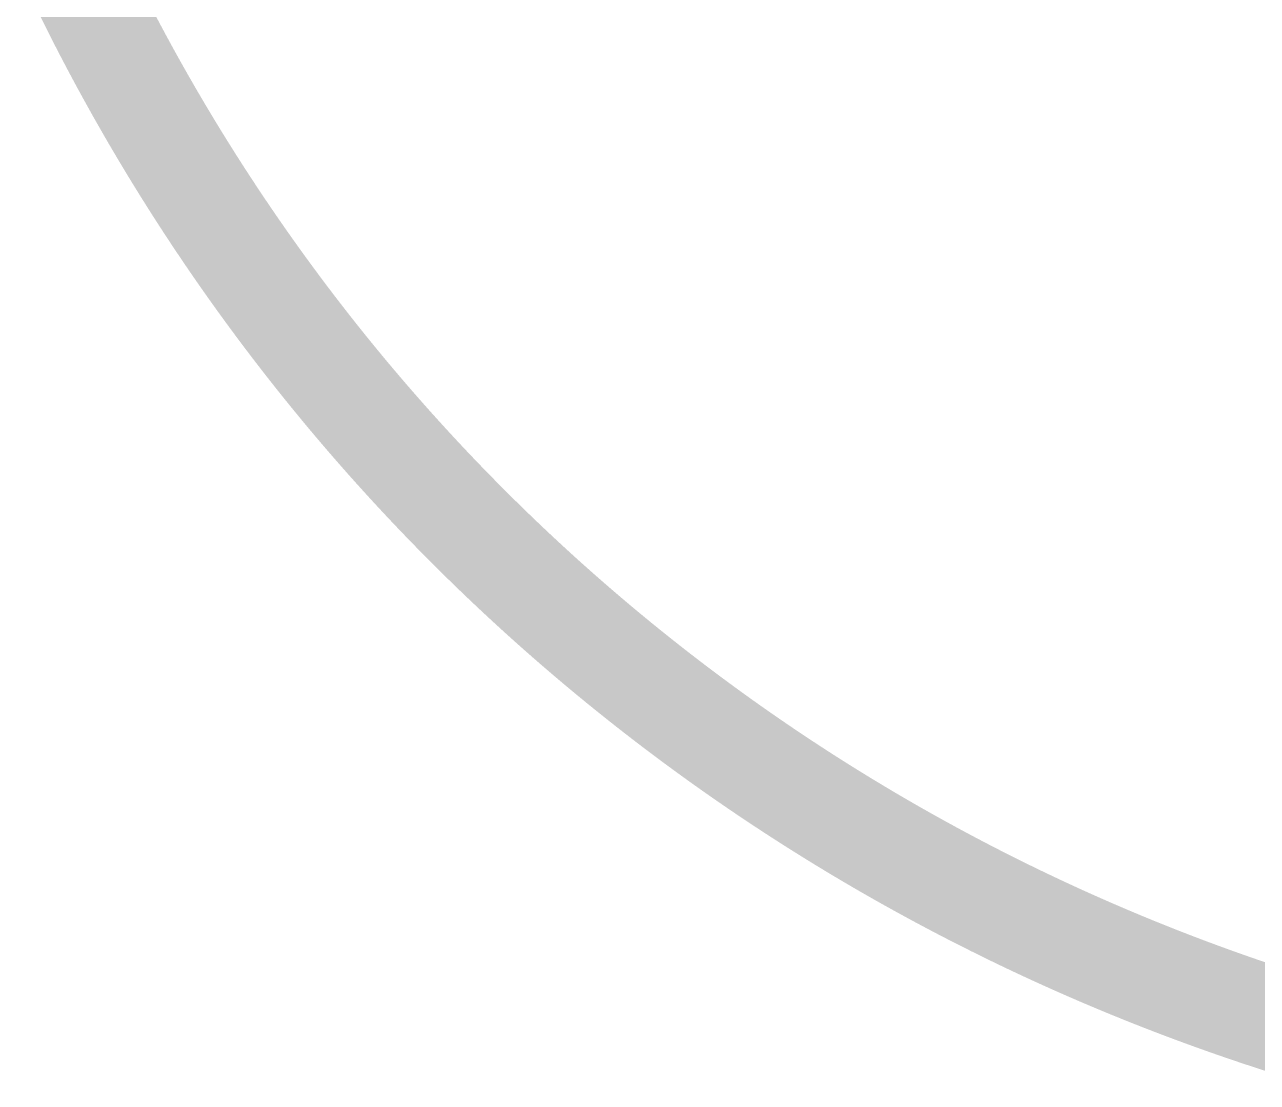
# Model space of a CAD drawing. Header units: inches. Extents: x 15 to 148, y 10 to 111.
# Drawn here: x 141.4122 to 141.6275, y 100.6045 to 100.7892 of the extents above; entities that cross this region are included whole.
import ezdxf

# ---------------------------------------------------------------- set-up
doc = ezdxf.new("R2010")
doc.units = ezdxf.units.IN
doc.header["$MEASUREMENT"] = 0
doc.layers.add('BLK_12AWG', color=7, linetype='Continuous')

# ---------------------------------------------------------------- blocks, each defined once
blk = doc.blocks.new('CEGHSD')
at = {"const_width": 0.008}
blk.add_lwpolyline([(136.20753, 100.874079), (136.207294, 100.874151), (136.207057, 100.874224), (136.206822, 100.874296), (136.206586, 100.87437), (136.20635, 100.874444), (136.206115, 100.874518), (136.205879, 100.874592), (136.205644, 100.874666), (136.205409, 100.874742), (136.205175, 100.874817), (136.20494, 100.874892), (136.204706, 100.874969), (136.204472, 100.875045), (136.204237, 100.875122), (136.204003, 100.875199), (136.20377, 100.875276), (136.203536, 100.875354), (136.203303, 100.875432), (136.20307, 100.875511), (136.202837, 100.87559), (136.202604, 100.875669), (136.202371, 100.875748), (136.202139, 100.875828), (136.201906, 100.875908), (136.201674, 100.875989), (136.201442, 100.87607), (136.20121, 100.876151), (136.200979, 100.876232), (136.200747, 100.876314), (136.200516, 100.876396), (136.200285, 100.876479), (136.200053, 100.876562), (136.199823, 100.876645), (136.199592, 100.876729), (136.199362, 100.876813), (136.199131, 100.876897), (136.198902, 100.876981), (136.198672, 100.877066), (136.198442, 100.877152), (136.198213, 100.877237), (136.197983, 100.877323), (136.197754, 100.877409), (136.197525, 100.877496), (136.197296, 100.877583), (136.197068, 100.87767), (136.196839, 100.877757), (136.196611, 100.877845), (136.196383, 100.877934), (136.196155, 100.878022), (136.195927, 100.878111), (136.1957, 100.8782), (136.195472, 100.87829), (136.195245, 100.87838), (136.195018, 100.87847), (136.194792, 100.878561), (136.194565, 100.878652), (136.194339, 100.878743), (136.194112, 100.878835), (136.193886, 100.878926), (136.19366, 100.879018), (136.193435, 100.879111), (136.193209, 100.879204), (136.192984, 100.879297), (136.192759, 100.879391), (136.192534, 100.879485), (136.192309, 100.879579), (136.192085, 100.879674), (136.19186, 100.879768), (136.191636, 100.879863), (136.191412, 100.879959), (136.191188, 100.880055), (136.190964, 100.880151), (136.190741, 100.880248), (136.190518, 100.880344), (136.190295, 100.880441), (136.190072, 100.880539), (136.189849, 100.880637), (136.189627, 100.880735), (136.189404, 100.880833), (136.189182, 100.880932), (136.18896, 100.881031), (136.188739, 100.881131), (136.188517, 100.88123), (136.188296, 100.88133), (136.188074, 100.881431), (136.187853, 100.881531), (136.187633, 100.881633), (136.187412, 100.881734), (136.187192, 100.881836), (136.186972, 100.881938), (136.186752, 100.88204), (136.186532, 100.882142), (136.186312, 100.882246), (136.186093, 100.882349), (136.185874, 100.882452), (136.185655, 100.882556), (136.185436, 100.882661), (136.185217, 100.882765), (136.184999, 100.88287), (136.18478, 100.882975), (136.184562, 100.883081), (136.184344, 100.883187), (136.184127, 100.883293), (136.183909, 100.883399), (136.183692, 100.883506), (136.183475, 100.883613), (136.183258, 100.883721), (136.183042, 100.883828), (136.182825, 100.883937), (136.182609, 100.884045), (136.182393, 100.884153), (136.182177, 100.884263), (136.181961, 100.884372), (136.181746, 100.884481), (136.181531, 100.884591), (136.181315, 100.884702), (136.1811, 100.884812), (136.180886, 100.884923), (136.180671, 100.885035), (136.180457, 100.885146), (136.180243, 100.885258), (136.180029, 100.88537), (136.179816, 100.885483), (136.179602, 100.885595), (136.179389, 100.885708), (136.179176, 100.885822), (136.178963, 100.885935), (136.17875, 100.88605), (136.178538, 100.886164), (136.178326, 100.886278), (136.178114, 100.886393), (136.177902, 100.886509), (136.17769, 100.886624), (136.177479, 100.88674), (136.177268, 100.886856), (136.177057, 100.886973), (136.176846, 100.88709), (136.176635, 100.887207), (136.176425, 100.887324), (136.176214, 100.887442), (136.176005, 100.88756), (136.175795, 100.887678), (136.175585, 100.887797), (136.175376, 100.887916), (136.175167, 100.888035), (136.174958, 100.888155), (136.174749, 100.888275), (136.17454, 100.888395), (136.174332, 100.888515), (136.174124, 100.888636), (136.173916, 100.888757), (136.173709, 100.888879), (136.173501, 100.889), (136.173294, 100.889122), (136.173087, 100.889245), (136.17288, 100.889367), (136.172674, 100.88949), (136.172467, 100.889613), (136.172261, 100.889737), (136.172055, 100.889861), (136.171849, 100.889985), (136.171644, 100.890109), (136.171439, 100.890234), (136.171233, 100.890359), (136.171028, 100.890485), (136.170824, 100.89061), (136.170619, 100.890736), (136.170415, 100.890862), (136.170211, 100.890989), (136.170007, 100.891116), (136.169803, 100.891243), (136.1696, 100.89137), (136.169397, 100.891498), (136.169194, 100.891626), (136.168991, 100.891754), (136.168789, 100.891883), (136.168586, 100.892012), (136.168384, 100.892141), (136.168182, 100.892271), (136.167981, 100.8924), (136.167779, 100.892531), (136.167578, 100.892661), (136.167377, 100.892792), (136.167176, 100.892923), (136.166976, 100.893054), (136.166775, 100.893186), (136.166575, 100.893318), (136.166375, 100.89345), (136.166176, 100.893582), (136.165976, 100.893715), (136.165777, 100.893848), (136.165578, 100.893981), (136.165379, 100.894115), (136.16518, 100.894249), (136.164982, 100.894383), (136.164784, 100.894518), (136.164586, 100.894653), (136.164389, 100.894788), (136.164191, 100.894923), (136.163994, 100.895059), (136.163797, 100.895195), (136.1636, 100.895331), (136.163403, 100.895468), (136.163207, 100.895604), (136.163011, 100.895742), (136.162815, 100.895879), (136.162619, 100.896017), (136.162424, 100.896155), (136.162229, 100.896293), (136.162034, 100.896431), (136.161839, 100.89657), (136.161644, 100.89671), (136.16145, 100.896849), (136.161256, 100.896989), (136.161062, 100.897129), (136.160868, 100.897269), (136.160675, 100.89741), (136.160482, 100.897551), (136.160289, 100.897692), (136.160096, 100.897833), (136.159904, 100.897975), (136.159712, 100.898117), (136.15952, 100.898259), (136.159328, 100.898402), (136.159136, 100.898545), (136.158754, 100.898831), (136.158372, 100.899119), (136.158182, 100.899263), (136.157992, 100.899408), (136.157802, 100.899553), (136.157613, 100.899698), (136.157423, 100.899843), (136.157234, 100.899989), (136.157045, 100.900135), (136.156856, 100.900281), (136.156668, 100.900428), (136.156479, 100.900575), (136.156291, 100.900722), (136.156103, 100.900869), (136.155916, 100.901017), (136.155729, 100.901165), (136.155542, 100.901313), (136.155355, 100.901461), (136.155168, 100.90161), (136.154982, 100.901759), (136.154796, 100.901909), (136.15461, 100.902058), (136.154424, 100.902208), (136.154239, 100.902358), (136.154053, 100.902509), (136.153868, 100.902659), (136.153684, 100.902811), (136.153499, 100.902962), (136.153315, 100.903113), (136.153131, 100.903265), (136.152947, 100.903417), (136.152764, 100.90357), (136.15258, 100.903722), (136.152397, 100.903875), (136.152214, 100.904028), (136.152032, 100.904182), (136.15185, 100.904335), (136.151668, 100.90449), (136.151486, 100.904644), (136.151304, 100.904798), (136.151123, 100.904953), (136.150942, 100.905108), (136.150761, 100.905264), (136.15058, 100.905419), (136.1504, 100.905575), (136.15022, 100.905731), (136.15004, 100.905888), (136.14986, 100.906044), (136.149681, 100.906202), (136.149502, 100.906359), (136.149323, 100.906516), (136.149144, 100.906674), (136.148966, 100.906832), (136.148787, 100.90699), (136.148609, 100.907149), (136.148432, 100.907308), (136.148254, 100.907467), (136.148077, 100.907627), (136.1479, 100.907786), (136.147724, 100.907946), (136.147547, 100.908106), (136.147371, 100.908267), (136.147019, 100.908589), (136.146844, 100.90875), (136.146669, 100.908911), (136.146494, 100.909073), (136.146319, 100.909235), (136.146145, 100.909398), (136.14597, 100.90956), (136.145623, 100.909886), (136.14545, 100.91005), (136.145276, 100.910213), (136.145103, 100.910377), (136.144931, 100.910541), (136.144758, 100.910706), (136.144586, 100.91087), (136.144414, 100.911035), (136.144242, 100.911201), (136.1439, 100.911532), (136.143729, 100.911698), (136.143559, 100.911864), (136.143388, 100.912031), (136.143218, 100.912198), (136.143048, 100.912364), (136.142879, 100.912532), (136.142709, 100.912699), (136.14254, 100.912867), (136.142371, 100.913035), (136.142203, 100.913203), (136.142035, 100.913372), (136.141866, 100.913541), (136.141698, 100.91371), (136.141531, 100.913879), (136.141364, 100.914049), (136.141197, 100.914219), (136.14103, 100.914389), (136.140863, 100.914559), (136.140697, 100.91473), (136.140531, 100.914901), (136.140365, 100.915072), (136.1402, 100.915243), (136.140035, 100.915415), (136.13987, 100.915587), (136.139705, 100.915759), (136.13954, 100.915931), (136.139376, 100.916104), (136.139213, 100.916277), (136.139049, 100.91645), (136.138885, 100.916624), (136.138722, 100.916798), (136.138559, 100.916971), (136.138397, 100.917146), (136.138235, 100.91732), (136.138072, 100.917495), (136.137911, 100.91767), (136.137749, 100.917845), (136.137588, 100.91802), (136.137427, 100.918196), (136.137266, 100.918372), (136.137106, 100.918548), (136.136946, 100.918724), (136.136786, 100.918901), (136.136626, 100.919078), (136.136466, 100.919255), (136.136307, 100.919433), (136.136148, 100.91961), (136.13599, 100.919788), (136.135831, 100.919966), (136.135674, 100.920145), (136.135516, 100.920324), (136.135358, 100.920502), (136.135201, 100.920681), (136.135044, 100.920861), (136.134887, 100.92104), (136.134731, 100.92122), (136.134574, 100.9214), (136.134418, 100.921581), (136.134263, 100.921761), (136.134107, 100.921942), (136.133952, 100.922124), (136.133798, 100.922305), (136.133643, 100.922487), (136.133489, 100.922668), (136.133335, 100.92285), (136.133181, 100.923033), (136.133027, 100.923215), (136.132874, 100.923398), (136.132722, 100.923581), (136.132569, 100.923764), (136.132416, 100.923948), (136.132264, 100.924131), (136.132113, 100.924316), (136.131961, 100.9245), (136.13181, 100.924684), (136.131659, 100.924869), (136.131508, 100.925054), (136.131357, 100.925239), (136.131207, 100.925425), (136.131057, 100.92561), (136.130908, 100.925796), (136.130759, 100.925983), (136.130609, 100.926169), (136.130461, 100.926355), (136.130312, 100.926542), (136.130164, 100.926729), (136.130016, 100.926917), (136.129868, 100.927104), (136.129721, 100.927292), (136.129574, 100.92748), (136.129427, 100.927668), (136.129281, 100.927857), (136.129135, 100.928046), (136.128989, 100.928235), (136.128843, 100.928424), (136.128697, 100.928613), (136.128552, 100.928803), (136.128407, 100.928993), (136.128263, 100.929183), (136.128118, 100.929374), (136.127974, 100.929564), (136.127831, 100.929755), (136.127687, 100.929946), (136.127544, 100.930137), (136.127401, 100.930329), (136.127259, 100.930521), (136.127116, 100.930713), (136.126974, 100.930905), (136.126833, 100.931098), (136.126691, 100.93129), (136.12655, 100.931483), (136.126409, 100.931676), (136.126268, 100.93187), (136.126128, 100.932063), (136.125988, 100.932257), (136.125848, 100.932451), (136.125709, 100.932645), (136.12557, 100.93284), (136.125431, 100.933035), (136.125292, 100.933229), (136.125154, 100.933425), (136.125016, 100.93362), (136.124878, 100.933816), (136.124741, 100.934012), (136.124604, 100.934208), (136.124467, 100.934404), (136.12433, 100.934601), (136.124194, 100.934798), (136.124058, 100.934994), (136.123922, 100.935192), (136.123787, 100.935389), (136.123652, 100.935587), (136.123517, 100.935785), (136.123382, 100.935983), (136.123248, 100.936181), (136.123114, 100.93638), (136.122981, 100.936579), (136.122847, 100.936778), (136.122714, 100.936977), (136.122581, 100.937176), (136.122449, 100.937376), (136.122317, 100.937576), (136.122185, 100.937776), (136.122053, 100.937976), (136.121922, 100.938177), (136.121791, 100.938378), (136.12166, 100.938579), (136.12153, 100.93878), (136.1214, 100.938981), (136.12127, 100.939183), (136.12114, 100.939385), (136.121011, 100.939587), (136.120882, 100.939789), (136.120753, 100.939992), (136.120625, 100.940195), (136.120497, 100.940398), (136.12037, 100.940601), (136.120242, 100.940804), (136.120115, 100.941008), (136.119988, 100.941212), (136.119862, 100.941416), (136.119735, 100.94162), (136.119609, 100.941824), (136.119484, 100.942029), (136.119359, 100.942234), (136.119233, 100.942439), (136.119109, 100.942644), (136.118984, 100.94285), (136.11886, 100.943056), (136.118736, 100.943262), (136.118613, 100.943468), (136.118489, 100.943674), (136.118244, 100.944088), (136.118122, 100.944295), (136.118, 100.944502), (136.117878, 100.944709), (136.117756, 100.944917), (136.117635, 100.945125), (136.117514, 100.945333), (136.117394, 100.945541), (136.117274, 100.94575), (136.117034, 100.946168), (136.116915, 100.946377), (136.116796, 100.946586), (136.116677, 100.946796), (136.116559, 100.947005), (136.116441, 100.947215), (136.116323, 100.947426), (136.116206, 100.947636), (136.116089, 100.947846), (136.115972, 100.948057), (136.115855, 100.948268), (136.115739, 100.948479), (136.115624, 100.948691), (136.115508, 100.948903), (136.115392, 100.949114), (136.115277, 100.949326), (136.115163, 100.949539), (136.115049, 100.949751), (136.114935, 100.949964), (136.114821, 100.950177), (136.114707, 100.95039), (136.114594, 100.950603), (136.114481, 100.950816), (136.114369, 100.95103), (136.114257, 100.951244), (136.114145, 100.951458), (136.114034, 100.951672), (136.113922, 100.951887), (136.113812, 100.952102), (136.113701, 100.952316), (136.11359, 100.952531), (136.113481, 100.952746), (136.113371, 100.952962), (136.113262, 100.953178), (136.113153, 100.953394), (136.113044, 100.95361), (136.112936, 100.953826), (136.112827, 100.954042), (136.11272, 100.954259), (136.112612, 100.954476), (136.112505, 100.954693), (136.112398, 100.95491), (136.112292, 100.955128), (136.112186, 100.955345), (136.11208, 100.955563), (136.111974, 100.955781), (136.111869, 100.956), (136.111764, 100.956218)], dxfattribs=at)
blk.add_lwpolyline([(136.20753, 100.874079), (136.207294, 100.874151), (136.207057, 100.874224), (136.206822, 100.874296), (136.206586, 100.87437), (136.20635, 100.874444), (136.206115, 100.874518), (136.205879, 100.874592), (136.205644, 100.874666), (136.205409, 100.874742), (136.205175, 100.874817), (136.20494, 100.874892), (136.204706, 100.874969), (136.204472, 100.875045), (136.204237, 100.875122), (136.204003, 100.875199), (136.20377, 100.875276), (136.203536, 100.875354), (136.203303, 100.875432), (136.20307, 100.875511), (136.202837, 100.87559), (136.202604, 100.875669), (136.202371, 100.875748), (136.202139, 100.875828), (136.201906, 100.875908), (136.201674, 100.875989), (136.201442, 100.87607), (136.20121, 100.876151), (136.200979, 100.876232), (136.200747, 100.876314), (136.200516, 100.876396), (136.200285, 100.876479), (136.200053, 100.876562), (136.199823, 100.876645), (136.199592, 100.876729), (136.199362, 100.876813), (136.199131, 100.876897), (136.198902, 100.876981), (136.198672, 100.877066), (136.198442, 100.877152), (136.198213, 100.877237), (136.197983, 100.877323), (136.197754, 100.877409), (136.197525, 100.877496), (136.197296, 100.877583), (136.197068, 100.87767), (136.196839, 100.877757), (136.196611, 100.877845), (136.196383, 100.877934), (136.196155, 100.878022), (136.195927, 100.878111), (136.1957, 100.8782), (136.195472, 100.87829), (136.195245, 100.87838), (136.195018, 100.87847), (136.194792, 100.878561), (136.194565, 100.878652), (136.194339, 100.878743), (136.194112, 100.878835), (136.193886, 100.878926), (136.19366, 100.879018), (136.193435, 100.879111), (136.193209, 100.879204), (136.192984, 100.879297), (136.192759, 100.879391), (136.192534, 100.879485), (136.192309, 100.879579), (136.192085, 100.879674), (136.19186, 100.879768), (136.191636, 100.879863), (136.191412, 100.879959), (136.191188, 100.880055), (136.190964, 100.880151), (136.190741, 100.880248), (136.190518, 100.880344), (136.190295, 100.880441), (136.190072, 100.880539), (136.189849, 100.880637), (136.189627, 100.880735), (136.189404, 100.880833), (136.189182, 100.880932), (136.18896, 100.881031), (136.188739, 100.881131), (136.188517, 100.88123), (136.188296, 100.88133), (136.188074, 100.881431), (136.187853, 100.881531), (136.187633, 100.881633), (136.187412, 100.881734), (136.187192, 100.881836), (136.186972, 100.881938), (136.186752, 100.88204), (136.186532, 100.882142), (136.186312, 100.882246), (136.186093, 100.882349), (136.185874, 100.882452), (136.185655, 100.882556), (136.185436, 100.882661), (136.185217, 100.882765), (136.184999, 100.88287), (136.18478, 100.882975), (136.184562, 100.883081), (136.184344, 100.883187), (136.184127, 100.883293), (136.183909, 100.883399), (136.183692, 100.883506), (136.183475, 100.883613), (136.183258, 100.883721), (136.183042, 100.883828), (136.182825, 100.883937), (136.182609, 100.884045), (136.182393, 100.884153), (136.182177, 100.884263), (136.181961, 100.884372), (136.181746, 100.884481), (136.181531, 100.884591), (136.181315, 100.884702), (136.1811, 100.884812), (136.180886, 100.884923), (136.180671, 100.885035), (136.180457, 100.885146), (136.180243, 100.885258), (136.180029, 100.88537), (136.179816, 100.885483), (136.179602, 100.885595), (136.179389, 100.885708), (136.179176, 100.885822), (136.178963, 100.885935), (136.17875, 100.88605), (136.178538, 100.886164), (136.178326, 100.886278), (136.178114, 100.886393), (136.177902, 100.886509), (136.17769, 100.886624), (136.177479, 100.88674), (136.177268, 100.886856), (136.177057, 100.886973), (136.176846, 100.88709), (136.176635, 100.887207), (136.176425, 100.887324), (136.176214, 100.887442), (136.176005, 100.88756), (136.175795, 100.887678), (136.175585, 100.887797), (136.175376, 100.887916), (136.175167, 100.888035), (136.174958, 100.888155), (136.174749, 100.888275), (136.17454, 100.888395), (136.174332, 100.888515), (136.174124, 100.888636), (136.173916, 100.888757), (136.173709, 100.888879), (136.173501, 100.889), (136.173294, 100.889122), (136.173087, 100.889245), (136.17288, 100.889367), (136.172674, 100.88949), (136.172467, 100.889613), (136.172261, 100.889737), (136.172055, 100.889861), (136.171849, 100.889985), (136.171644, 100.890109), (136.171439, 100.890234), (136.171233, 100.890359), (136.171028, 100.890485), (136.170824, 100.89061), (136.170619, 100.890736), (136.170415, 100.890862), (136.170211, 100.890989), (136.170007, 100.891116), (136.169803, 100.891243), (136.1696, 100.89137), (136.169397, 100.891498), (136.169194, 100.891626), (136.168991, 100.891754), (136.168789, 100.891883), (136.168586, 100.892012), (136.168384, 100.892141), (136.168182, 100.892271), (136.167981, 100.8924), (136.167779, 100.892531), (136.167578, 100.892661), (136.167377, 100.892792), (136.167176, 100.892923), (136.166976, 100.893054), (136.166775, 100.893186), (136.166575, 100.893318), (136.166375, 100.89345), (136.166176, 100.893582), (136.165976, 100.893715), (136.165777, 100.893848), (136.165578, 100.893981), (136.165379, 100.894115), (136.16518, 100.894249), (136.164982, 100.894383), (136.164784, 100.894518), (136.164586, 100.894653), (136.164389, 100.894788), (136.164191, 100.894923), (136.163994, 100.895059), (136.163797, 100.895195), (136.1636, 100.895331), (136.163403, 100.895468), (136.163207, 100.895604), (136.163011, 100.895742), (136.162815, 100.895879), (136.162619, 100.896017), (136.162424, 100.896155), (136.162229, 100.896293), (136.162034, 100.896431), (136.161839, 100.89657), (136.161644, 100.89671), (136.16145, 100.896849), (136.161256, 100.896989), (136.161062, 100.897129), (136.160868, 100.897269), (136.160675, 100.89741), (136.160482, 100.897551), (136.160289, 100.897692), (136.160096, 100.897833), (136.159904, 100.897975), (136.159712, 100.898117), (136.15952, 100.898259), (136.159328, 100.898402), (136.159136, 100.898545), (136.158754, 100.898831), (136.158372, 100.899119), (136.158182, 100.899263), (136.157992, 100.899408), (136.157802, 100.899553), (136.157613, 100.899698), (136.157423, 100.899843), (136.157234, 100.899989), (136.157045, 100.900135), (136.156856, 100.900281), (136.156668, 100.900428), (136.156479, 100.900575), (136.156291, 100.900722), (136.156103, 100.900869), (136.155916, 100.901017), (136.155729, 100.901165), (136.155542, 100.901313), (136.155355, 100.901461), (136.155168, 100.90161), (136.154982, 100.901759), (136.154796, 100.901909), (136.15461, 100.902058), (136.154424, 100.902208), (136.154239, 100.902358), (136.154053, 100.902509), (136.153868, 100.902659), (136.153684, 100.902811), (136.153499, 100.902962), (136.153315, 100.903113), (136.153131, 100.903265), (136.152947, 100.903417), (136.152764, 100.90357), (136.15258, 100.903722), (136.152397, 100.903875), (136.152214, 100.904028), (136.152032, 100.904182), (136.15185, 100.904335), (136.151668, 100.90449), (136.151486, 100.904644), (136.151304, 100.904798), (136.151123, 100.904953), (136.150942, 100.905108), (136.150761, 100.905264), (136.15058, 100.905419), (136.1504, 100.905575), (136.15022, 100.905731), (136.15004, 100.905888), (136.14986, 100.906044), (136.149681, 100.906202), (136.149502, 100.906359), (136.149323, 100.906516), (136.149144, 100.906674), (136.148966, 100.906832), (136.148787, 100.90699), (136.148609, 100.907149), (136.148432, 100.907308), (136.148254, 100.907467), (136.148077, 100.907627), (136.1479, 100.907786), (136.147724, 100.907946), (136.147547, 100.908106), (136.147371, 100.908267), (136.147019, 100.908589), (136.146844, 100.90875), (136.146669, 100.908911), (136.146494, 100.909073), (136.146319, 100.909235), (136.146145, 100.909398), (136.14597, 100.90956), (136.145623, 100.909886), (136.14545, 100.91005), (136.145276, 100.910213), (136.145103, 100.910377), (136.144931, 100.910541), (136.144758, 100.910706), (136.144586, 100.91087), (136.144414, 100.911035), (136.144242, 100.911201), (136.1439, 100.911532), (136.143729, 100.911698), (136.143559, 100.911864), (136.143388, 100.912031), (136.143218, 100.912198), (136.143048, 100.912364), (136.142879, 100.912532), (136.142709, 100.912699), (136.14254, 100.912867), (136.142371, 100.913035), (136.142203, 100.913203), (136.142035, 100.913372), (136.141866, 100.913541), (136.141698, 100.91371), (136.141531, 100.913879), (136.141364, 100.914049), (136.141197, 100.914219), (136.14103, 100.914389), (136.140863, 100.914559), (136.140697, 100.91473), (136.140531, 100.914901), (136.140365, 100.915072), (136.1402, 100.915243), (136.140035, 100.915415), (136.13987, 100.915587), (136.139705, 100.915759), (136.13954, 100.915931), (136.139376, 100.916104), (136.139213, 100.916277), (136.139049, 100.91645), (136.138885, 100.916624), (136.138722, 100.916798), (136.138559, 100.916971), (136.138397, 100.917146), (136.138235, 100.91732), (136.138072, 100.917495), (136.137911, 100.91767), (136.137749, 100.917845), (136.137588, 100.91802), (136.137427, 100.918196), (136.137266, 100.918372), (136.137106, 100.918548), (136.136946, 100.918724), (136.136786, 100.918901), (136.136626, 100.919078), (136.136466, 100.919255), (136.136307, 100.919433), (136.136148, 100.91961), (136.13599, 100.919788), (136.135831, 100.919966), (136.135674, 100.920145), (136.135516, 100.920324), (136.135358, 100.920502), (136.135201, 100.920681), (136.135044, 100.920861), (136.134887, 100.92104), (136.134731, 100.92122), (136.134574, 100.9214), (136.134418, 100.921581), (136.134263, 100.921761), (136.134107, 100.921942), (136.133952, 100.922124), (136.133798, 100.922305), (136.133643, 100.922487), (136.133489, 100.922668), (136.133335, 100.92285), (136.133181, 100.923033), (136.133027, 100.923215), (136.132874, 100.923398), (136.132722, 100.923581), (136.132569, 100.923764), (136.132416, 100.923948), (136.132264, 100.924131), (136.132113, 100.924316), (136.131961, 100.9245), (136.13181, 100.924684), (136.131659, 100.924869), (136.131508, 100.925054), (136.131357, 100.925239), (136.131207, 100.925425), (136.131057, 100.92561), (136.130908, 100.925796), (136.130759, 100.925983), (136.130609, 100.926169), (136.130461, 100.926355), (136.130312, 100.926542), (136.130164, 100.926729), (136.130016, 100.926917), (136.129868, 100.927104), (136.129721, 100.927292), (136.129574, 100.92748), (136.129427, 100.927668), (136.129281, 100.927857), (136.129135, 100.928046), (136.128989, 100.928235), (136.128843, 100.928424), (136.128697, 100.928613), (136.128552, 100.928803), (136.128407, 100.928993), (136.128263, 100.929183), (136.128118, 100.929374), (136.127974, 100.929564), (136.127831, 100.929755), (136.127687, 100.929946), (136.127544, 100.930137), (136.127401, 100.930329), (136.127259, 100.930521), (136.127116, 100.930713), (136.126974, 100.930905), (136.126833, 100.931098), (136.126691, 100.93129), (136.12655, 100.931483), (136.126409, 100.931676), (136.126268, 100.93187), (136.126128, 100.932063), (136.125988, 100.932257), (136.125848, 100.932451), (136.125709, 100.932645), (136.12557, 100.93284), (136.125431, 100.933035), (136.125292, 100.933229), (136.125154, 100.933425), (136.125016, 100.93362), (136.124878, 100.933816), (136.124741, 100.934012), (136.124604, 100.934208), (136.124467, 100.934404), (136.12433, 100.934601), (136.124194, 100.934798), (136.124058, 100.934994), (136.123922, 100.935192), (136.123787, 100.935389), (136.123652, 100.935587), (136.123517, 100.935785), (136.123382, 100.935983), (136.123248, 100.936181), (136.123114, 100.93638), (136.122981, 100.936579), (136.122847, 100.936778), (136.122714, 100.936977), (136.122581, 100.937176), (136.122449, 100.937376), (136.122317, 100.937576), (136.122185, 100.937776), (136.122053, 100.937976), (136.121922, 100.938177), (136.121791, 100.938378), (136.12166, 100.938579), (136.12153, 100.93878), (136.1214, 100.938981), (136.12127, 100.939183), (136.12114, 100.939385), (136.121011, 100.939587), (136.120882, 100.939789), (136.120753, 100.939992), (136.120625, 100.940195), (136.120497, 100.940398), (136.12037, 100.940601), (136.120242, 100.940804), (136.120115, 100.941008), (136.119988, 100.941212), (136.119862, 100.941416), (136.119735, 100.94162), (136.119609, 100.941824), (136.119484, 100.942029), (136.119359, 100.942234), (136.119233, 100.942439), (136.119109, 100.942644), (136.118984, 100.94285), (136.11886, 100.943056), (136.118736, 100.943262), (136.118613, 100.943468), (136.118489, 100.943674), (136.118244, 100.944088), (136.118122, 100.944295), (136.118, 100.944502), (136.117878, 100.944709), (136.117756, 100.944917), (136.117635, 100.945125), (136.117514, 100.945333), (136.117394, 100.945541), (136.117274, 100.94575), (136.117034, 100.946168), (136.116915, 100.946377), (136.116796, 100.946586), (136.116677, 100.946796), (136.116559, 100.947005), (136.116441, 100.947215), (136.116323, 100.947426), (136.116206, 100.947636), (136.116089, 100.947846), (136.115972, 100.948057), (136.115855, 100.948268), (136.115739, 100.948479), (136.115624, 100.948691), (136.115508, 100.948903), (136.115392, 100.949114), (136.115277, 100.949326), (136.115163, 100.949539), (136.115049, 100.949751), (136.114935, 100.949964), (136.114821, 100.950177), (136.114707, 100.95039), (136.114594, 100.950603), (136.114481, 100.950816), (136.114369, 100.95103), (136.114257, 100.951244), (136.114145, 100.951458), (136.114034, 100.951672), (136.113922, 100.951887), (136.113812, 100.952102), (136.113701, 100.952316), (136.11359, 100.952531), (136.113481, 100.952746), (136.113371, 100.952962), (136.113262, 100.953178), (136.113153, 100.953394), (136.113044, 100.95361), (136.112936, 100.953826), (136.112827, 100.954042), (136.11272, 100.954259), (136.112612, 100.954476), (136.112505, 100.954693), (136.112398, 100.95491), (136.112292, 100.955128), (136.112186, 100.955345), (136.11208, 100.955563), (136.111974, 100.955781), (136.111869, 100.956), (136.111764, 100.956218)], dxfattribs=at)
blk.add_lwpolyline([(136.20753, 100.874079), (136.207294, 100.874151), (136.207057, 100.874224), (136.206822, 100.874296), (136.206586, 100.87437), (136.20635, 100.874444), (136.206115, 100.874518), (136.205879, 100.874592), (136.205644, 100.874666), (136.205409, 100.874742), (136.205175, 100.874817), (136.20494, 100.874892), (136.204706, 100.874969), (136.204472, 100.875045), (136.204237, 100.875122), (136.204003, 100.875199), (136.20377, 100.875276), (136.203536, 100.875354), (136.203303, 100.875432), (136.20307, 100.875511), (136.202837, 100.87559), (136.202604, 100.875669), (136.202371, 100.875748), (136.202139, 100.875828), (136.201906, 100.875908), (136.201674, 100.875989), (136.201442, 100.87607), (136.20121, 100.876151), (136.200979, 100.876232), (136.200747, 100.876314), (136.200516, 100.876396), (136.200285, 100.876479), (136.200053, 100.876562), (136.199823, 100.876645), (136.199592, 100.876729), (136.199362, 100.876813), (136.199131, 100.876897), (136.198902, 100.876981), (136.198672, 100.877066), (136.198442, 100.877152), (136.198213, 100.877237), (136.197983, 100.877323), (136.197754, 100.877409), (136.197525, 100.877496), (136.197296, 100.877583), (136.197068, 100.87767), (136.196839, 100.877757), (136.196611, 100.877845), (136.196383, 100.877934), (136.196155, 100.878022), (136.195927, 100.878111), (136.1957, 100.8782), (136.195472, 100.87829), (136.195245, 100.87838), (136.195018, 100.87847), (136.194792, 100.878561), (136.194565, 100.878652), (136.194339, 100.878743), (136.194112, 100.878835), (136.193886, 100.878926), (136.19366, 100.879018), (136.193435, 100.879111), (136.193209, 100.879204), (136.192984, 100.879297), (136.192759, 100.879391), (136.192534, 100.879485), (136.192309, 100.879579), (136.192085, 100.879674), (136.19186, 100.879768), (136.191636, 100.879863), (136.191412, 100.879959), (136.191188, 100.880055), (136.190964, 100.880151), (136.190741, 100.880248), (136.190518, 100.880344), (136.190295, 100.880441), (136.190072, 100.880539), (136.189849, 100.880637), (136.189627, 100.880735), (136.189404, 100.880833), (136.189182, 100.880932), (136.18896, 100.881031), (136.188739, 100.881131), (136.188517, 100.88123), (136.188296, 100.88133), (136.188074, 100.881431), (136.187853, 100.881531), (136.187633, 100.881633), (136.187412, 100.881734), (136.187192, 100.881836), (136.186972, 100.881938), (136.186752, 100.88204), (136.186532, 100.882142), (136.186312, 100.882246), (136.186093, 100.882349), (136.185874, 100.882452), (136.185655, 100.882556), (136.185436, 100.882661), (136.185217, 100.882765), (136.184999, 100.88287), (136.18478, 100.882975), (136.184562, 100.883081), (136.184344, 100.883187), (136.184127, 100.883293), (136.183909, 100.883399), (136.183692, 100.883506), (136.183475, 100.883613), (136.183258, 100.883721), (136.183042, 100.883828), (136.182825, 100.883937), (136.182609, 100.884045), (136.182393, 100.884153), (136.182177, 100.884263), (136.181961, 100.884372), (136.181746, 100.884481), (136.181531, 100.884591), (136.181315, 100.884702), (136.1811, 100.884812), (136.180886, 100.884923), (136.180671, 100.885035), (136.180457, 100.885146), (136.180243, 100.885258), (136.180029, 100.88537), (136.179816, 100.885483), (136.179602, 100.885595), (136.179389, 100.885708), (136.179176, 100.885822), (136.178963, 100.885935), (136.17875, 100.88605), (136.178538, 100.886164), (136.178326, 100.886278), (136.178114, 100.886393), (136.177902, 100.886509), (136.17769, 100.886624), (136.177479, 100.88674), (136.177268, 100.886856), (136.177057, 100.886973), (136.176846, 100.88709), (136.176635, 100.887207), (136.176425, 100.887324), (136.176214, 100.887442), (136.176005, 100.88756), (136.175795, 100.887678), (136.175585, 100.887797), (136.175376, 100.887916), (136.175167, 100.888035), (136.174958, 100.888155), (136.174749, 100.888275), (136.17454, 100.888395), (136.174332, 100.888515), (136.174124, 100.888636), (136.173916, 100.888757), (136.173709, 100.888879), (136.173501, 100.889), (136.173294, 100.889122), (136.173087, 100.889245), (136.17288, 100.889367), (136.172674, 100.88949), (136.172467, 100.889613), (136.172261, 100.889737), (136.172055, 100.889861), (136.171849, 100.889985), (136.171644, 100.890109), (136.171439, 100.890234), (136.171233, 100.890359), (136.171028, 100.890485), (136.170824, 100.89061), (136.170619, 100.890736), (136.170415, 100.890862), (136.170211, 100.890989), (136.170007, 100.891116), (136.169803, 100.891243), (136.1696, 100.89137), (136.169397, 100.891498), (136.169194, 100.891626), (136.168991, 100.891754), (136.168789, 100.891883), (136.168586, 100.892012), (136.168384, 100.892141), (136.168182, 100.892271), (136.167981, 100.8924), (136.167779, 100.892531), (136.167578, 100.892661), (136.167377, 100.892792), (136.167176, 100.892923), (136.166976, 100.893054), (136.166775, 100.893186), (136.166575, 100.893318), (136.166375, 100.89345), (136.166176, 100.893582), (136.165976, 100.893715), (136.165777, 100.893848), (136.165578, 100.893981), (136.165379, 100.894115), (136.16518, 100.894249), (136.164982, 100.894383), (136.164784, 100.894518), (136.164586, 100.894653), (136.164389, 100.894788), (136.164191, 100.894923), (136.163994, 100.895059), (136.163797, 100.895195), (136.1636, 100.895331), (136.163403, 100.895468), (136.163207, 100.895604), (136.163011, 100.895742), (136.162815, 100.895879), (136.162619, 100.896017), (136.162424, 100.896155), (136.162229, 100.896293), (136.162034, 100.896431), (136.161839, 100.89657), (136.161644, 100.89671), (136.16145, 100.896849), (136.161256, 100.896989), (136.161062, 100.897129), (136.160868, 100.897269), (136.160675, 100.89741), (136.160482, 100.897551), (136.160289, 100.897692), (136.160096, 100.897833), (136.159904, 100.897975), (136.159712, 100.898117), (136.15952, 100.898259), (136.159328, 100.898402), (136.159136, 100.898545), (136.158754, 100.898831), (136.158372, 100.899119), (136.158182, 100.899263), (136.157992, 100.899408), (136.157802, 100.899553), (136.157613, 100.899698), (136.157423, 100.899843), (136.157234, 100.899989), (136.157045, 100.900135), (136.156856, 100.900281), (136.156668, 100.900428), (136.156479, 100.900575), (136.156291, 100.900722), (136.156103, 100.900869), (136.155916, 100.901017), (136.155729, 100.901165), (136.155542, 100.901313), (136.155355, 100.901461), (136.155168, 100.90161), (136.154982, 100.901759), (136.154796, 100.901909), (136.15461, 100.902058), (136.154424, 100.902208), (136.154239, 100.902358), (136.154053, 100.902509), (136.153868, 100.902659), (136.153684, 100.902811), (136.153499, 100.902962), (136.153315, 100.903113), (136.153131, 100.903265), (136.152947, 100.903417), (136.152764, 100.90357), (136.15258, 100.903722), (136.152397, 100.903875), (136.152214, 100.904028), (136.152032, 100.904182), (136.15185, 100.904335), (136.151668, 100.90449), (136.151486, 100.904644), (136.151304, 100.904798), (136.151123, 100.904953), (136.150942, 100.905108), (136.150761, 100.905264), (136.15058, 100.905419), (136.1504, 100.905575), (136.15022, 100.905731), (136.15004, 100.905888), (136.14986, 100.906044), (136.149681, 100.906202), (136.149502, 100.906359), (136.149323, 100.906516), (136.149144, 100.906674), (136.148966, 100.906832), (136.148787, 100.90699), (136.148609, 100.907149), (136.148432, 100.907308), (136.148254, 100.907467), (136.148077, 100.907627), (136.1479, 100.907786), (136.147724, 100.907946), (136.147547, 100.908106), (136.147371, 100.908267), (136.147019, 100.908589), (136.146844, 100.90875), (136.146669, 100.908911), (136.146494, 100.909073), (136.146319, 100.909235), (136.146145, 100.909398), (136.14597, 100.90956), (136.145623, 100.909886), (136.14545, 100.91005), (136.145276, 100.910213), (136.145103, 100.910377), (136.144931, 100.910541), (136.144758, 100.910706), (136.144586, 100.91087), (136.144414, 100.911035), (136.144242, 100.911201), (136.1439, 100.911532), (136.143729, 100.911698), (136.143559, 100.911864), (136.143388, 100.912031), (136.143218, 100.912198), (136.143048, 100.912364), (136.142879, 100.912532), (136.142709, 100.912699), (136.14254, 100.912867), (136.142371, 100.913035), (136.142203, 100.913203), (136.142035, 100.913372), (136.141866, 100.913541), (136.141698, 100.91371), (136.141531, 100.913879), (136.141364, 100.914049), (136.141197, 100.914219), (136.14103, 100.914389), (136.140863, 100.914559), (136.140697, 100.91473), (136.140531, 100.914901), (136.140365, 100.915072), (136.1402, 100.915243), (136.140035, 100.915415), (136.13987, 100.915587), (136.139705, 100.915759), (136.13954, 100.915931), (136.139376, 100.916104), (136.139213, 100.916277), (136.139049, 100.91645), (136.138885, 100.916624), (136.138722, 100.916798), (136.138559, 100.916971), (136.138397, 100.917146), (136.138235, 100.91732), (136.138072, 100.917495), (136.137911, 100.91767), (136.137749, 100.917845), (136.137588, 100.91802), (136.137427, 100.918196), (136.137266, 100.918372), (136.137106, 100.918548), (136.136946, 100.918724), (136.136786, 100.918901), (136.136626, 100.919078), (136.136466, 100.919255), (136.136307, 100.919433), (136.136148, 100.91961), (136.13599, 100.919788), (136.135831, 100.919966), (136.135674, 100.920145), (136.135516, 100.920324), (136.135358, 100.920502), (136.135201, 100.920681), (136.135044, 100.920861), (136.134887, 100.92104), (136.134731, 100.92122), (136.134574, 100.9214), (136.134418, 100.921581), (136.134263, 100.921761), (136.134107, 100.921942), (136.133952, 100.922124), (136.133798, 100.922305), (136.133643, 100.922487), (136.133489, 100.922668), (136.133335, 100.92285), (136.133181, 100.923033), (136.133027, 100.923215), (136.132874, 100.923398), (136.132722, 100.923581), (136.132569, 100.923764), (136.132416, 100.923948), (136.132264, 100.924131), (136.132113, 100.924316), (136.131961, 100.9245), (136.13181, 100.924684), (136.131659, 100.924869), (136.131508, 100.925054), (136.131357, 100.925239), (136.131207, 100.925425), (136.131057, 100.92561), (136.130908, 100.925796), (136.130759, 100.925983), (136.130609, 100.926169), (136.130461, 100.926355), (136.130312, 100.926542), (136.130164, 100.926729), (136.130016, 100.926917), (136.129868, 100.927104), (136.129721, 100.927292), (136.129574, 100.92748), (136.129427, 100.927668), (136.129281, 100.927857), (136.129135, 100.928046), (136.128989, 100.928235), (136.128843, 100.928424), (136.128697, 100.928613), (136.128552, 100.928803), (136.128407, 100.928993), (136.128263, 100.929183), (136.128118, 100.929374), (136.127974, 100.929564), (136.127831, 100.929755), (136.127687, 100.929946), (136.127544, 100.930137), (136.127401, 100.930329), (136.127259, 100.930521), (136.127116, 100.930713), (136.126974, 100.930905), (136.126833, 100.931098), (136.126691, 100.93129), (136.12655, 100.931483), (136.126409, 100.931676), (136.126268, 100.93187), (136.126128, 100.932063), (136.125988, 100.932257), (136.125848, 100.932451), (136.125709, 100.932645), (136.12557, 100.93284), (136.125431, 100.933035), (136.125292, 100.933229), (136.125154, 100.933425), (136.125016, 100.93362), (136.124878, 100.933816), (136.124741, 100.934012), (136.124604, 100.934208), (136.124467, 100.934404), (136.12433, 100.934601), (136.124194, 100.934798), (136.124058, 100.934994), (136.123922, 100.935192), (136.123787, 100.935389), (136.123652, 100.935587), (136.123517, 100.935785), (136.123382, 100.935983), (136.123248, 100.936181), (136.123114, 100.93638), (136.122981, 100.936579), (136.122847, 100.936778), (136.122714, 100.936977), (136.122581, 100.937176), (136.122449, 100.937376), (136.122317, 100.937576), (136.122185, 100.937776), (136.122053, 100.937976), (136.121922, 100.938177), (136.121791, 100.938378), (136.12166, 100.938579), (136.12153, 100.93878), (136.1214, 100.938981), (136.12127, 100.939183), (136.12114, 100.939385), (136.121011, 100.939587), (136.120882, 100.939789), (136.120753, 100.939992), (136.120625, 100.940195), (136.120497, 100.940398), (136.12037, 100.940601), (136.120242, 100.940804), (136.120115, 100.941008), (136.119988, 100.941212), (136.119862, 100.941416), (136.119735, 100.94162), (136.119609, 100.941824), (136.119484, 100.942029), (136.119359, 100.942234), (136.119233, 100.942439), (136.119109, 100.942644), (136.118984, 100.94285), (136.11886, 100.943056), (136.118736, 100.943262), (136.118613, 100.943468), (136.118489, 100.943674), (136.118244, 100.944088), (136.118122, 100.944295), (136.118, 100.944502), (136.117878, 100.944709), (136.117756, 100.944917), (136.117635, 100.945125), (136.117514, 100.945333), (136.117394, 100.945541), (136.117274, 100.94575), (136.117034, 100.946168), (136.116915, 100.946377), (136.116796, 100.946586), (136.116677, 100.946796), (136.116559, 100.947005), (136.116441, 100.947215), (136.116323, 100.947426), (136.116206, 100.947636), (136.116089, 100.947846), (136.115972, 100.948057), (136.115855, 100.948268), (136.115739, 100.948479), (136.115624, 100.948691), (136.115508, 100.948903), (136.115392, 100.949114), (136.115277, 100.949326), (136.115163, 100.949539), (136.115049, 100.949751), (136.114935, 100.949964), (136.114821, 100.950177), (136.114707, 100.95039), (136.114594, 100.950603), (136.114481, 100.950816), (136.114369, 100.95103), (136.114257, 100.951244), (136.114145, 100.951458), (136.114034, 100.951672), (136.113922, 100.951887), (136.113812, 100.952102), (136.113701, 100.952316), (136.11359, 100.952531), (136.113481, 100.952746), (136.113371, 100.952962), (136.113262, 100.953178), (136.113153, 100.953394), (136.113044, 100.95361), (136.112936, 100.953826), (136.112827, 100.954042), (136.11272, 100.954259), (136.112612, 100.954476), (136.112505, 100.954693), (136.112398, 100.95491), (136.112292, 100.955128), (136.112186, 100.955345), (136.11208, 100.955563), (136.111974, 100.955781), (136.111869, 100.956), (136.111764, 100.956218)], dxfattribs=at)

msp = doc.modelspace()

# ---------------------------------------------------------------- block references
at = {"layer": 'BLK_12AWG', "xscale": 2.25, "yscale": 2.25, "zscale": 2.25}
msp.add_blockref('CEGHSD', (-164.83027, -126.3532), dxfattribs=at)

doc.saveas('drawing.dxf')
